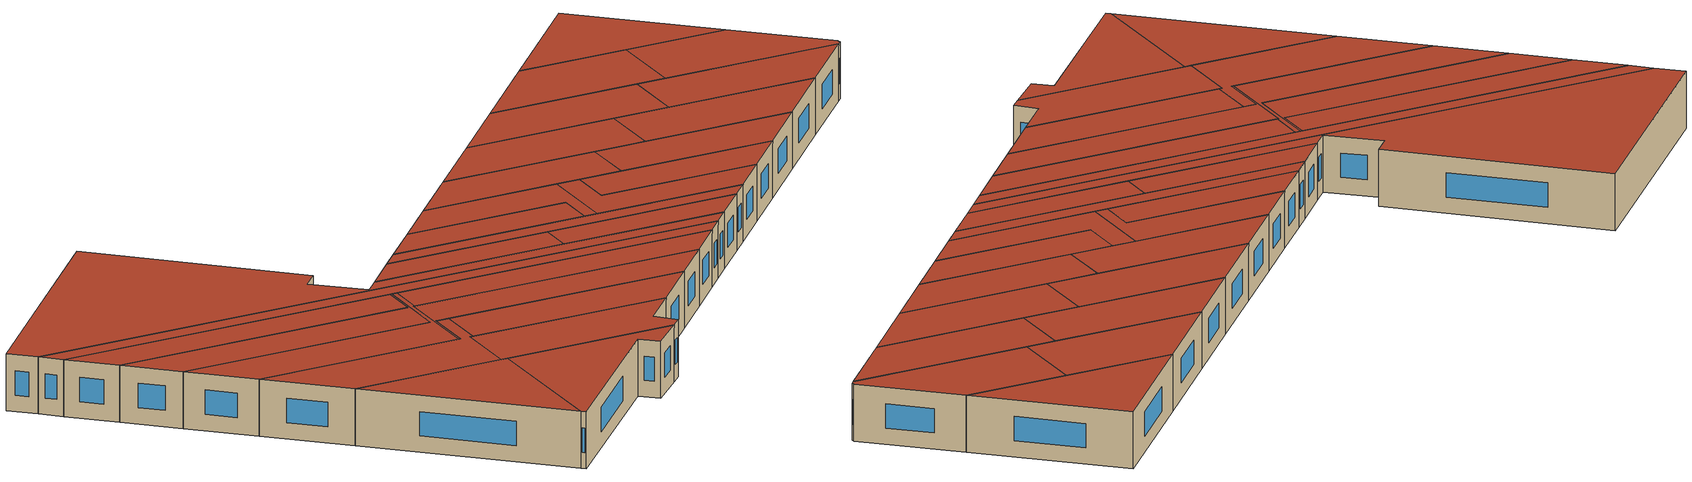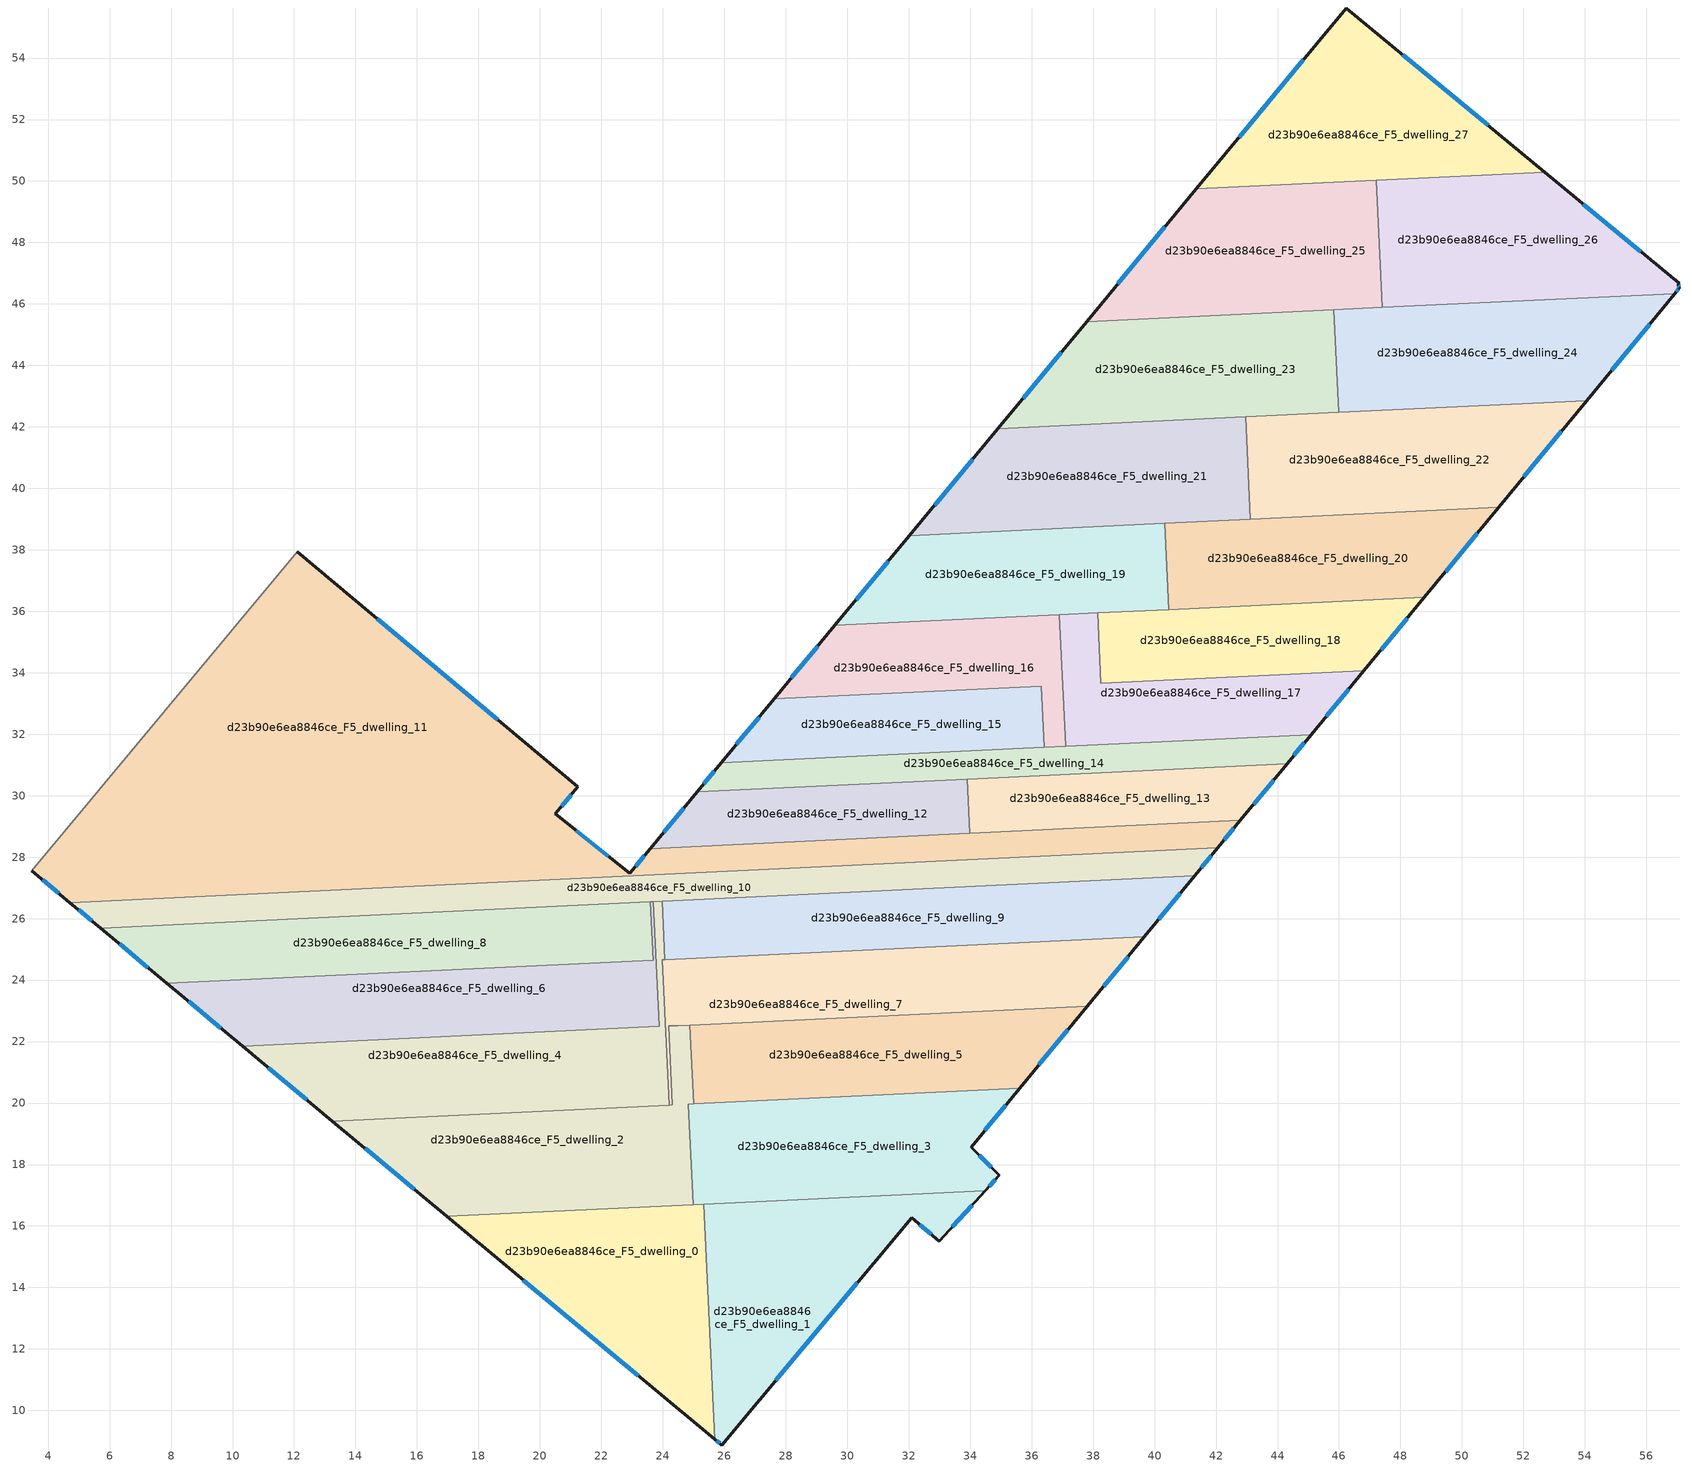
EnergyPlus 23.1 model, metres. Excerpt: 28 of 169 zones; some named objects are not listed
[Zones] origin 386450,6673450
d23b90e6ea8846ce_F5_dwelling_0
 floor to d23b90e6ea8846ce_F4_dwelling_0 (EU_floor_Construction): 25.33,16.71 25.69,9.06 16.97,16.32 z15
 wall outside (EU_wall_Construction): 16.97,16.32 25.69,9.06 z15:18
 wall to d23b90e6ea8846ce_F5_dwelling_1 (EU_wall_Construction): 25.69,9.06 25.33,16.71 z15:18
 wall to d23b90e6ea8846ce_F5_dwelling_2 (EU_wall_Construction): 24.99,16.7 16.97,16.32 z15:18
 wall to d23b90e6ea8846ce_F5_dwelling_3 (EU_wall_Construction): 25.33,16.71 24.99,16.7 z15:18
 window (EU_Window_Construction): 19.46,14.24 23.2,11.13 z15.86:17.14
 roof outside (EU_roof_Construction): 25.69,9.06 25.33,16.71 16.97,16.32 z18
d23b90e6ea8846ce_F5_dwelling_1
 floor to d23b90e6ea8846ce_F4_dwelling_1 (EU_floor_Construction): 34.49,17.15 32.99,15.51 32.1,16.26 25.91,8.87 25.69,9.06 25.33,16.71 z15
 wall outside (EU_wall_Construction): 25.69,9.06 25.91,8.87 32.1,16.26 32.99,15.51 34.49,17.15 z15:18
 wall to d23b90e6ea8846ce_F5_dwelling_3 (EU_wall_Construction): 34.49,17.15 25.33,16.71 z15:18
 window (EU_Window_Construction): 25.76,9 25.85,8.93 / 33.42,15.98 34.06,16.68 / 32.36,16.05 32.74,15.72 / 27.68,10.98 30.33,14.15 z15.86:17.14
 roof outside (EU_roof_Construction): 32.99,15.51 34.49,17.15 25.33,16.71 25.69,9.06 25.91,8.87 32.1,16.26 z18
d23b90e6ea8846ce_F5_dwelling_10
 floor to d23b90e6ea8846ce_F4_dwelling_10 (EU_floor_Construction): 42.06,28.3 41.3,27.39 23.69,26.55 23.64,26.55 23.59,26.54 5.71,25.69 4.71,26.52 z15
 wall outside (EU_wall_Construction): 4.71,26.52 5.71,25.69 / 41.3,27.39 42.06,28.3 z15:18
 wall to d23b90e6ea8846ce_F5_dwelling_8 (EU_wall_Construction): 5.71,25.69 23.59,26.54 z15:18
 wall to d23b90e6ea8846ce_F5_dwelling_11 (EU_wall_Construction): 42.06,28.3 4.71,26.52 z15:18
 wall to d23b90e6ea8846ce_F5_dwelling_9 (EU_wall_Construction): 23.98,26.56 41.3,27.39 z15:18
 wall to d23b90e6ea8846ce_F5_dwelling_6 (EU_wall_Construction): 23.59,26.54 23.64,26.55 23.69,26.55 z15:18
 wall to d23b90e6ea8846ce_F5_dwelling_4 (EU_wall_Construction): 23.69,26.55 23.98,26.56 z15:18
 window (EU_Window_Construction): 4.99,26.29 5.42,25.93 / 41.52,27.65 41.84,28.04 z15.86:17.14
 roof outside (EU_roof_Construction): 41.3,27.39 42.06,28.3 4.71,26.52 5.71,25.69 23.59,26.54 23.64,26.55 23.69,26.55 z18
d23b90e6ea8846ce_F5_dwelling_11
 floor to d23b90e6ea8846ce_F4_dwelling_11 (EU_floor_Construction): 42.79,29.19 42.06,28.3 4.71,26.52 3.46,27.56 12.11,37.94 21.23,30.29 20.5,29.41 22.92,27.48 23.59,28.28 z15
 wall outside (EU_wall_Construction): 3.46,27.56 4.71,26.52 / 23.59,28.28 22.92,27.48 20.5,29.41 21.23,30.29 12.11,37.94 / 42.06,28.3 42.79,29.19 z15:18
 wall adiabatic (EU_wall_Construction): 12.11,37.94 3.46,27.56 z15:18
 wall to d23b90e6ea8846ce_F5_dwelling_12 (EU_wall_Construction): 33.99,28.77 23.59,28.28 z15:18
 wall to d23b90e6ea8846ce_F5_dwelling_13 (EU_wall_Construction): 42.79,29.19 33.99,28.78 z15:18
 window (EU_Window_Construction): 3.82,27.26 4.35,26.82 / 18.63,32.47 14.71,35.75 / 20.71,29.66 21.02,30.04 / 22.23,28.03 21.19,28.86 / 23.4,28.05 23.11,27.71 / 42.27,28.56 42.58,28.94 z15.86:17.14
 roof outside (EU_roof_Construction): 42.06,28.3 42.79,29.19 23.59,28.28 22.92,27.48 20.5,29.41 21.23,30.29 12.11,37.94 3.46,27.56 4.71,26.52 z18
d23b90e6ea8846ce_F5_dwelling_12
 floor to d23b90e6ea8846ce_F4_dwelling_12 (EU_floor_Construction): 33.91,30.54 33.99,28.78 23.59,28.28 25.11,30.12 z15
 wall outside (EU_wall_Construction): 25.11,30.12 23.59,28.28 z15:18
 wall to d23b90e6ea8846ce_F5_dwelling_13 (EU_wall_Construction): 33.99,28.78 33.91,30.54 z15:18
 wall to d23b90e6ea8846ce_F5_dwelling_14 (EU_wall_Construction): 33.91,30.54 25.11,30.12 z15:18
 window (EU_Window_Construction): 24.68,29.59 24.02,28.8 z15.86:17.14
 roof outside (EU_roof_Construction): 33.99,28.78 33.91,30.54 25.11,30.12 23.59,28.28 z18
d23b90e6ea8846ce_F5_dwelling_13
 floor to d23b90e6ea8846ce_F4_dwelling_13 (EU_floor_Construction): 44.31,31.04 42.79,29.19 33.99,28.78 33.91,30.54 z15
 wall outside (EU_wall_Construction): 42.79,29.19 44.31,31.04 z15:18
 wall to d23b90e6ea8846ce_F5_dwelling_14 (EU_wall_Construction): 44.31,31.04 33.91,30.54 z15:18
 window (EU_Window_Construction): 43.23,29.72 43.88,30.51 z15.86:17.14
 roof outside (EU_roof_Construction): 42.79,29.19 44.31,31.04 33.91,30.54 33.99,28.78 z18
d23b90e6ea8846ce_F5_dwelling_14
 floor to d23b90e6ea8846ce_F4_dwelling_14 (EU_floor_Construction): 45.1,31.99 44.31,31.04 25.11,30.12 25.9,31.08 z15
 wall outside (EU_wall_Construction): 25.9,31.08 25.11,30.12 / 44.31,31.04 45.1,31.99 z15:18
 wall to d23b90e6ea8846ce_F5_dwelling_15 (EU_wall_Construction): 36.4,31.58 25.9,31.08 z15:18
 wall to d23b90e6ea8846ce_F5_dwelling_16 (EU_wall_Construction): 37.11,31.61 36.4,31.58 z15:18
 wall to d23b90e6ea8846ce_F5_dwelling_17 (EU_wall_Construction): 45.1,31.99 37.11,31.61 z15:18
 window (EU_Window_Construction): 25.68,30.8 25.34,30.39 / 44.54,31.31 44.87,31.72 z15.86:17.14
 roof outside (EU_roof_Construction): 44.31,31.04 45.1,31.99 25.9,31.08 25.11,30.12 z18
d23b90e6ea8846ce_F5_dwelling_15
 floor to d23b90e6ea8846ce_F4_dwelling_15 (EU_floor_Construction): 36.31,33.56 36.4,31.58 25.9,31.08 27.62,33.15 z15
 wall outside (EU_wall_Construction): 27.62,33.15 25.9,31.08 z15:18
 wall to d23b90e6ea8846ce_F5_dwelling_16 (EU_wall_Construction): 36.4,31.58 36.31,33.56 27.62,33.15 z15:18
 window (EU_Window_Construction): 27.13,32.56 26.39,31.67 z15.86:17.14
 roof outside (EU_roof_Construction): 36.4,31.58 36.31,33.56 27.62,33.15 25.9,31.08 z18
d23b90e6ea8846ce_F5_dwelling_16
 floor to d23b90e6ea8846ce_F4_dwelling_16 (EU_floor_Construction): 36.9,35.89 37.11,31.61 36.4,31.58 36.31,33.56 27.62,33.15 29.6,35.54 z15
 wall outside (EU_wall_Construction): 29.6,35.54 27.62,33.15 z15:18
 wall to d23b90e6ea8846ce_F5_dwelling_17 (EU_wall_Construction): 37.11,31.61 36.9,35.89 z15:18
 wall to d23b90e6ea8846ce_F5_dwelling_19 (EU_wall_Construction): 36.9,35.89 29.6,35.54 z15:18
 window (EU_Window_Construction): 29.03,34.86 28.19,33.83 z15.86:17.14
 roof outside (EU_roof_Construction): 37.11,31.61 36.9,35.89 29.6,35.54 27.62,33.15 36.31,33.56 36.4,31.58 z18
d23b90e6ea8846ce_F5_dwelling_17
 floor to d23b90e6ea8846ce_F4_dwelling_17 (EU_floor_Construction): 46.81,34.06 45.1,31.99 37.11,31.61 36.9,35.89 38.15,35.95 38.26,33.66 z15
 wall outside (EU_wall_Construction): 45.1,31.99 46.81,34.06 z15:18
 wall to d23b90e6ea8846ce_F5_dwelling_18 (EU_wall_Construction): 46.81,34.06 38.26,33.66 38.15,35.95 z15:18
 wall to d23b90e6ea8846ce_F5_dwelling_19 (EU_wall_Construction): 38.15,35.95 36.9,35.89 z15:18
 window (EU_Window_Construction): 45.59,32.58 46.32,33.47 z15.86:17.14
 roof outside (EU_roof_Construction): 45.1,31.99 46.81,34.06 38.26,33.66 38.15,35.95 36.9,35.89 37.11,31.61 z18
d23b90e6ea8846ce_F5_dwelling_18
 floor to d23b90e6ea8846ce_F4_dwelling_18 (EU_floor_Construction): 48.78,36.45 46.81,34.06 38.26,33.66 38.15,35.95 z15
 wall outside (EU_wall_Construction): 46.81,34.06 48.78,36.45 z15:18
 wall to d23b90e6ea8846ce_F5_dwelling_20 (EU_wall_Construction): 48.78,36.45 40.46,36.06 z15:18
 wall to d23b90e6ea8846ce_F5_dwelling_19 (EU_wall_Construction): 40.46,36.06 38.15,35.95 z15:18
 window (EU_Window_Construction): 47.37,34.75 48.21,35.77 z15.86:17.14
 roof outside (EU_roof_Construction): 46.81,34.06 48.78,36.45 38.15,35.95 38.26,33.66 z18
d23b90e6ea8846ce_F5_dwelling_19
 floor to d23b90e6ea8846ce_F4_dwelling_19 (EU_floor_Construction): 40.33,38.86 40.46,36.06 29.6,35.54 32.02,38.46 z15
 wall outside (EU_wall_Construction): 32.02,38.46 29.6,35.54 z15:18
 wall to d23b90e6ea8846ce_F5_dwelling_20 (EU_wall_Construction): 40.46,36.06 40.33,38.86 z15:18
 wall to d23b90e6ea8846ce_F5_dwelling_21 (EU_wall_Construction): 40.33,38.86 32.02,38.46 z15:18
 window (EU_Window_Construction): 31.33,37.63 30.29,36.38 z15.86:17.14
 roof outside (EU_roof_Construction): 40.46,36.06 40.33,38.86 32.02,38.46 29.6,35.54 z18
d23b90e6ea8846ce_F5_dwelling_2
 floor to d23b90e6ea8846ce_F4_dwelling_2 (EU_floor_Construction): 24.88,22.54 25,19.97 24.83,19.96 24.99,16.7 16.97,16.32 13.25,19.41 24.3,19.94 24.31,19.94 24.19,22.51 24.48,22.52 z15
 wall outside (EU_wall_Construction): 13.25,19.41 16.97,16.32 z15:18
 wall to d23b90e6ea8846ce_F5_dwelling_7 (EU_wall_Construction): 24.88,22.54 24.48,22.52 24.19,22.51 24.31,19.94 24.3,19.94 24.21,19.93 z15:18
 wall to d23b90e6ea8846ce_F5_dwelling_5 (EU_wall_Construction): 25,19.97 24.88,22.54 z15:18
 wall to d23b90e6ea8846ce_F5_dwelling_3 (EU_wall_Construction): 24.99,16.7 24.83,19.96 25,19.97 z15:18
 wall to d23b90e6ea8846ce_F5_dwelling_4 (EU_wall_Construction): 24.21,19.93 13.25,19.41 z15:18
 window (EU_Window_Construction): 14.31,18.53 15.91,17.2 z15.86:17.14
 roof outside (EU_roof_Construction): 24.99,16.7 24.83,19.96 25,19.97 24.88,22.54 24.48,22.52 24.19,22.51 24.31,19.94 24.3,19.94 13.25,19.41 16.97,16.32 z18
d23b90e6ea8846ce_F5_dwelling_20
 floor to d23b90e6ea8846ce_F4_dwelling_20 (EU_floor_Construction): 51.19,39.38 48.78,36.45 40.46,36.06 40.33,38.86 z15
 wall outside (EU_wall_Construction): 48.78,36.45 51.19,39.38 z15:18
 wall to d23b90e6ea8846ce_F5_dwelling_22 (EU_wall_Construction): 51.19,39.38 43.12,38.99 z15:18
 wall to d23b90e6ea8846ce_F5_dwelling_21 (EU_wall_Construction): 43.12,38.99 40.33,38.86 z15:18
 window (EU_Window_Construction): 49.47,37.29 50.5,38.54 z15.86:17.14
 roof outside (EU_roof_Construction): 48.78,36.45 51.19,39.38 40.33,38.86 40.46,36.06 z18
d23b90e6ea8846ce_F5_dwelling_21
 floor to d23b90e6ea8846ce_F4_dwelling_21 (EU_floor_Construction): 42.96,42.32 43.12,38.99 32.02,38.46 34.9,41.94 z15
 wall outside (EU_wall_Construction): 34.9,41.94 32.02,38.46 z15:18
 wall to d23b90e6ea8846ce_F5_dwelling_22 (EU_wall_Construction): 43.12,38.99 42.96,42.32 z15:18
 wall to d23b90e6ea8846ce_F5_dwelling_23 (EU_wall_Construction): 42.96,42.32 34.9,41.94 z15:18
 window (EU_Window_Construction): 34.08,40.95 32.84,39.46 z15.86:17.14
 roof outside (EU_roof_Construction): 43.12,38.99 42.96,42.32 34.9,41.94 32.02,38.46 z18
d23b90e6ea8846ce_F5_dwelling_22
 floor to d23b90e6ea8846ce_F4_dwelling_22 (EU_floor_Construction): 54.05,42.85 51.19,39.38 43.12,38.99 42.96,42.32 z15
 wall outside (EU_wall_Construction): 51.19,39.38 54.05,42.85 z15:18
 wall to d23b90e6ea8846ce_F5_dwelling_24 (EU_wall_Construction): 54.05,42.85 46,42.47 z15:18
 wall to d23b90e6ea8846ce_F5_dwelling_23 (EU_wall_Construction): 46,42.47 42.96,42.32 z15:18
 window (EU_Window_Construction): 52.01,40.37 53.24,41.86 z15.86:17.14
 roof outside (EU_roof_Construction): 51.19,39.38 54.05,42.85 42.96,42.32 43.12,38.99 z18
d23b90e6ea8846ce_F5_dwelling_23
 floor to d23b90e6ea8846ce_F4_dwelling_23 (EU_floor_Construction): 45.84,45.81 46,42.47 34.9,41.94 37.79,45.43 z15
 wall outside (EU_wall_Construction): 37.79,45.43 34.9,41.94 z15:18
 wall to d23b90e6ea8846ce_F5_dwelling_24 (EU_wall_Construction): 46,42.47 45.84,45.81 z15:18
 wall to d23b90e6ea8846ce_F5_dwelling_25 (EU_wall_Construction): 45.84,45.81 37.79,45.43 z15:18
 window (EU_Window_Construction): 36.96,44.43 35.72,42.94 z15.86:17.14
 roof outside (EU_roof_Construction): 46,42.47 45.84,45.81 37.79,45.43 34.9,41.94 z18
d23b90e6ea8846ce_F5_dwelling_24
 floor to d23b90e6ea8846ce_F4_dwelling_24 (EU_floor_Construction): 56.93,46.34 54.05,42.85 46,42.47 45.84,45.81 z15
 wall outside (EU_wall_Construction): 54.05,42.85 56.93,46.34 z15:18
 wall to d23b90e6ea8846ce_F5_dwelling_26 (EU_wall_Construction): 56.93,46.34 47.41,45.89 z15:18
 wall to d23b90e6ea8846ce_F5_dwelling_25 (EU_wall_Construction): 47.41,45.89 45.84,45.81 z15:18
 window (EU_Window_Construction): 54.88,43.85 56.11,45.34 z15.86:17.14
 roof outside (EU_roof_Construction): 54.05,42.85 56.93,46.34 45.84,45.81 46,42.47 z18
d23b90e6ea8846ce_F5_dwelling_25
 floor to d23b90e6ea8846ce_F4_dwelling_25 (EU_floor_Construction): 47.21,50.02 47.41,45.89 37.79,45.43 41.36,49.74 z15
 wall outside (EU_wall_Construction): 41.36,49.74 37.79,45.43 z15:18
 wall to d23b90e6ea8846ce_F5_dwelling_26 (EU_wall_Construction): 47.41,45.89 47.21,50.02 z15:18
 wall to d23b90e6ea8846ce_F5_dwelling_27 (EU_wall_Construction): 47.21,50.02 41.36,49.74 z15:18
 window (EU_Window_Construction): 40.34,48.51 38.81,46.66 z15.86:17.14
 roof outside (EU_roof_Construction): 47.41,45.89 47.21,50.02 41.36,49.74 37.79,45.43 z18
d23b90e6ea8846ce_F5_dwelling_26
 floor to d23b90e6ea8846ce_F4_dwelling_26 (EU_floor_Construction): 57.07,46.67 57.02,46.61 57.09,46.54 56.93,46.34 47.41,45.89 47.21,50.02 52.7,50.28 z15
 wall outside (EU_wall_Construction): 56.93,46.34 57.09,46.54 57.02,46.61 57.07,46.67 52.7,50.28 z15:18
 wall to d23b90e6ea8846ce_F5_dwelling_27 (EU_wall_Construction): 52.7,50.28 47.21,50.02 z15:18
 window (EU_Window_Construction): 57.07,46.56 57.04,46.59 / 56.98,46.4 57.04,46.48 / 55.82,47.7 53.95,49.25 z15.86:17.14
 roof outside (EU_roof_Construction): 56.93,46.34 57.09,46.54 57.02,46.61 57.07,46.67 52.7,50.28 47.21,50.02 47.41,45.89 z18
d23b90e6ea8846ce_F5_dwelling_27
 floor to d23b90e6ea8846ce_F4_dwelling_27 (EU_floor_Construction): 52.7,50.28 41.36,49.74 46.23,55.63 z15
 wall outside (EU_wall_Construction): 52.7,50.28 46.23,55.63 41.36,49.74 z15:18
 window (EU_Window_Construction): 44.84,53.95 42.75,51.42 / 50.85,51.81 48.08,54.1 z15.86:17.14
 roof outside (EU_roof_Construction): 52.7,50.28 46.23,55.63 41.36,49.74 z18
d23b90e6ea8846ce_F5_dwelling_3
 floor to d23b90e6ea8846ce_F4_dwelling_3 (EU_floor_Construction): 35.61,20.48 34.03,18.56 34.94,17.65 34.49,17.15 24.99,16.7 24.83,19.96 z15
 wall outside (EU_wall_Construction): 34.49,17.15 34.94,17.65 34.03,18.56 35.61,20.48 z15:18
 wall to d23b90e6ea8846ce_F5_dwelling_5 (EU_wall_Construction): 35.61,20.48 25,19.97 z15:18
 window (EU_Window_Construction): 34.48,19.11 35.16,19.93 / 34.68,17.91 34.29,18.3 / 34.62,17.29 34.81,17.5 z15.86:17.14
 roof outside (EU_roof_Construction): 34.94,17.65 34.03,18.56 35.61,20.48 24.83,19.96 24.99,16.7 34.49,17.15 z18
d23b90e6ea8846ce_F5_dwelling_4
 floor to d23b90e6ea8846ce_F4_dwelling_4 (EU_floor_Construction): 23.98,26.56 24.07,24.67 23.99,24.66 24.21,19.93 13.25,19.41 10.33,21.85 23.88,22.49 23.69,26.55 z15
 wall outside (EU_wall_Construction): 10.33,21.85 13.25,19.41 z15:18
 wall to d23b90e6ea8846ce_F5_dwelling_9 (EU_wall_Construction): 24.07,24.67 23.98,26.56 z15:18
 wall to d23b90e6ea8846ce_F5_dwelling_7 (EU_wall_Construction): 24.21,19.93 23.99,24.66 24.07,24.66 z15:18
 wall to d23b90e6ea8846ce_F5_dwelling_6 (EU_wall_Construction): 23.69,26.55 23.88,22.49 10.33,21.85 z15:18
 window (EU_Window_Construction): 11.16,21.15 12.42,20.11 z15.86:17.14
 roof outside (EU_roof_Construction): 24.21,19.93 23.99,24.66 24.07,24.67 23.98,26.56 23.69,26.55 23.88,22.49 10.33,21.85 13.25,19.41 z18
d23b90e6ea8846ce_F5_dwelling_5
 floor to d23b90e6ea8846ce_F4_dwelling_5 (EU_floor_Construction): 37.81,23.16 35.61,20.48 25,19.97 24.88,22.54 z15
 wall outside (EU_wall_Construction): 35.61,20.48 37.81,23.16 z15:18
 wall to d23b90e6ea8846ce_F5_dwelling_7 (EU_wall_Construction): 37.81,23.16 24.88,22.54 z15:18
 window (EU_Window_Construction): 36.24,21.24 37.18,22.39 z15.86:17.14
 roof outside (EU_roof_Construction): 35.61,20.48 37.81,23.16 24.88,22.54 25,19.97 z18
d23b90e6ea8846ce_F5_dwelling_6
 floor to d23b90e6ea8846ce_F4_dwelling_6 (EU_floor_Construction): 23.69,26.55 23.88,22.49 10.33,21.85 7.87,23.89 23.68,24.65 23.59,26.54 z15
 wall outside (EU_wall_Construction): 7.87,23.89 10.33,21.85 z15:18
 wall to d23b90e6ea8846ce_F5_dwelling_8 (EU_wall_Construction): 23.59,26.54 23.68,24.65 7.87,23.89 z15:18
 window (EU_Window_Construction): 8.57,23.31 9.62,22.43 z15.86:17.14
 roof outside (EU_roof_Construction): 23.88,22.49 23.69,26.55 23.59,26.54 23.68,24.65 7.87,23.89 10.33,21.85 z18
d23b90e6ea8846ce_F5_dwelling_7
 floor to d23b90e6ea8846ce_F4_dwelling_7 (EU_floor_Construction): 39.67,25.41 37.81,23.16 24.48,22.52 24.19,22.51 24.31,19.94 24.21,19.93 23.99,24.66 z15
 wall outside (EU_wall_Construction): 37.81,23.16 39.67,25.41 z15:18
 wall to d23b90e6ea8846ce_F5_dwelling_9 (EU_wall_Construction): 39.67,25.41 24.07,24.66 z15:18
 window (EU_Window_Construction): 38.34,23.8 39.14,24.76 z15.86:17.14
 roof outside (EU_roof_Construction): 37.81,23.16 39.67,25.41 23.99,24.66 24.21,19.93 24.31,19.94 24.19,22.51 24.48,22.52 z18
d23b90e6ea8846ce_F5_dwelling_8
 floor to d23b90e6ea8846ce_F4_dwelling_8 (EU_floor_Construction): 23.59,26.54 23.68,24.65 7.87,23.89 5.71,25.69 z15
 wall outside (EU_wall_Construction): 5.71,25.69 7.87,23.89 z15:18
 window (EU_Window_Construction): 6.32,25.18 7.25,24.41 z15.86:17.14
 roof outside (EU_roof_Construction): 23.68,24.65 23.59,26.54 5.71,25.69 7.87,23.89 z18
d23b90e6ea8846ce_F5_dwelling_9
 floor to d23b90e6ea8846ce_F4_dwelling_9 (EU_floor_Construction): 41.3,27.39 39.67,25.41 24.07,24.67 23.98,26.56 z15
 wall outside (EU_wall_Construction): 39.67,25.41 41.3,27.39 z15:18
 window (EU_Window_Construction): 40.14,25.97 40.84,26.82 z15.86:17.14
 roof outside (EU_roof_Construction): 39.67,25.41 41.3,27.39 23.98,26.56 24.07,24.67 z18
[Building]
EU S2 Campaign: North Axis=0; Terrain=City; Solar Distribution=FullExterior
[Site:Location]
Helsinki-Vantaa.AP: Latitude=60.317; Longitude=24.963; Time Zone=2; Elevation=54.6
[SizingPeriod:WeatherFileDays]
AnnualSizingPeriod: Begin Month=1; Begin Day of Month=1; End Month=12; End Day of Month=31; Day of Week for Start Day=Monday; Use Weather File Daylight Saving Period=No; Use Weather File Rain and Snow Indicators=No
[MATERIAL]
EU_InternalMass_Material: Roughness=MediumRough; Thickness=0.1; Conductivity=1; Density=1800; Specific Heat=900; Thermal Absorptance=0.9; Solar Absorptance=0.7; Visible Absorptance=0.7
[MATERIAL:NOMASS] Roughness=MediumRough; Thermal Absorptance=0.9; Solar Absorptance=0.7; Visible Absorptance=0.7
Name | Thermal Resistance
EU_wall_NoMass | 1.10183
EU_roof_NoMass; EU_floor_NoMass | 1.70606
[WINDOWMATERIAL:SIMPLEGLAZINGSYSTEM]
EU_Window_SimpleGlazing: UFactor=3.11035; Solar Heat Gain Coefficient=0.8; Visible Transmittance=0.8
[CONSTRUCTION]
EU_wall_Construction: EU_wall_NoMass
EU_roof_Construction: EU_roof_NoMass
EU_floor_Construction: EU_floor_NoMass
EU_Window_Construction: EU_Window_SimpleGlazing
EU_InternalMass_Construction: EU_InternalMass_Material
[ZONE] Type=1; Multiplier=1; Ceiling Height=autocalculate; Floor Area=autocalculate; Part of Total Floor Area=Yes
Name | Volume
d23b90e6ea8846ce_F5_dwelling_0 | 96.1919
d23b90e6ea8846ce_F5_dwelling_1 | 96.2014
d23b90e6ea8846ce_F5_dwelling_10 | 96.1707
d23b90e6ea8846ce_F5_dwelling_11 | 399.424
d23b90e6ea8846ce_F5_dwelling_12 | 50.9656
d23b90e6ea8846ce_F5_dwelling_13 | 50.9568
d23b90e6ea8846ce_F5_dwelling_14 | 52.7739
d23b90e6ea8846ce_F5_dwelling_15 | 57.3062
d23b90e6ea8846ce_F5_dwelling_16 | 61.6992
d23b90e6ea8846ce_F5_dwelling_17 | 61.7065
d23b90e6ea8846ce_F5_dwelling_18 | 66.0659
d23b90e6ea8846ce_F5_dwelling_19 | 80.8228
d23b90e6ea8846ce_F5_dwelling_2 | 101.555
d23b90e6ea8846ce_F5_dwelling_20 | 80.8396
d23b90e6ea8846ce_F5_dwelling_21 | 95.9209
d23b90e6ea8846ce_F5_dwelling_22 | 95.9231
d23b90e6ea8846ce_F5_dwelling_23 | 96.2322
d23b90e6ea8846ce_F5_dwelling_24 | 96.2175
d23b90e6ea8846ce_F5_dwelling_25 | 96.1772
d23b90e6ea8846ce_F5_dwelling_26 | 96.2007
d23b90e6ea8846ce_F5_dwelling_27 | 96.2168
d23b90e6ea8846ce_F5_dwelling_3 | 96.2051
d23b90e6ea8846ce_F5_dwelling_4 | 98.4302
d23b90e6ea8846ce_F5_dwelling_5 | 90.8826
d23b90e6ea8846ce_F5_dwelling_6 | 96.1934
d23b90e6ea8846ce_F5_dwelling_7 | 96.2285
d23b90e6ea8846ce_F5_dwelling_8 | 96.2146
d23b90e6ea8846ce_F5_dwelling_9 | 93.991
[INTERNALMASS] Construction=EU_InternalMass_Construction
Name | Zone or ZoneList | Surface Area
d23b90e6ea8846ce_F5_dwelling_0_EU_InternalMass | d23b90e6ea8846ce_F5_dwelling_0 | 32.0639
d23b90e6ea8846ce_F5_dwelling_1_EU_InternalMass | d23b90e6ea8846ce_F5_dwelling_1 | 32.0673
d23b90e6ea8846ce_F5_dwelling_2_EU_InternalMass | d23b90e6ea8846ce_F5_dwelling_2 | 33.8497
d23b90e6ea8846ce_F5_dwelling_3_EU_InternalMass | d23b90e6ea8846ce_F5_dwelling_3 | 32.068
d23b90e6ea8846ce_F5_dwelling_4_EU_InternalMass | d23b90e6ea8846ce_F5_dwelling_4 | 32.8093
d23b90e6ea8846ce_F5_dwelling_5_EU_InternalMass | d23b90e6ea8846ce_F5_dwelling_5 | 30.2927
d23b90e6ea8846ce_F5_dwelling_6_EU_InternalMass | d23b90e6ea8846ce_F5_dwelling_6 | 32.0651
d23b90e6ea8846ce_F5_dwelling_7_EU_InternalMass | d23b90e6ea8846ce_F5_dwelling_7 | 32.0754
d23b90e6ea8846ce_F5_dwelling_8_EU_InternalMass | d23b90e6ea8846ce_F5_dwelling_8 | 32.0719
d23b90e6ea8846ce_F5_dwelling_9_EU_InternalMass | d23b90e6ea8846ce_F5_dwelling_9 | 31.3301
d23b90e6ea8846ce_F5_dwelling_10_EU_InternalMass | d23b90e6ea8846ce_F5_dwelling_10 | 32.0536
d23b90e6ea8846ce_F5_dwelling_11_EU_InternalMass | d23b90e6ea8846ce_F5_dwelling_11 | 133.147
d23b90e6ea8846ce_F5_dwelling_12_EU_InternalMass | d23b90e6ea8846ce_F5_dwelling_12 | 16.9888
d23b90e6ea8846ce_F5_dwelling_13_EU_InternalMass | d23b90e6ea8846ce_F5_dwelling_13 | 16.9866
d23b90e6ea8846ce_F5_dwelling_14_EU_InternalMass | d23b90e6ea8846ce_F5_dwelling_14 | 17.591
d23b90e6ea8846ce_F5_dwelling_15_EU_InternalMass | d23b90e6ea8846ce_F5_dwelling_15 | 19.1011
d23b90e6ea8846ce_F5_dwelling_16_EU_InternalMass | d23b90e6ea8846ce_F5_dwelling_16 | 20.5667
d23b90e6ea8846ce_F5_dwelling_17_EU_InternalMass | d23b90e6ea8846ce_F5_dwelling_17 | 20.5686
d23b90e6ea8846ce_F5_dwelling_18_EU_InternalMass | d23b90e6ea8846ce_F5_dwelling_18 | 22.0217
d23b90e6ea8846ce_F5_dwelling_19_EU_InternalMass | d23b90e6ea8846ce_F5_dwelling_19 | 26.9404
d23b90e6ea8846ce_F5_dwelling_20_EU_InternalMass | d23b90e6ea8846ce_F5_dwelling_20 | 26.9465
d23b90e6ea8846ce_F5_dwelling_21_EU_InternalMass | d23b90e6ea8846ce_F5_dwelling_21 | 31.9727
d23b90e6ea8846ce_F5_dwelling_22_EU_InternalMass | d23b90e6ea8846ce_F5_dwelling_22 | 31.9747
d23b90e6ea8846ce_F5_dwelling_23_EU_InternalMass | d23b90e6ea8846ce_F5_dwelling_23 | 32.0791
d23b90e6ea8846ce_F5_dwelling_24_EU_InternalMass | d23b90e6ea8846ce_F5_dwelling_24 | 32.0716
d23b90e6ea8846ce_F5_dwelling_25_EU_InternalMass | d23b90e6ea8846ce_F5_dwelling_25 | 32.0602
d23b90e6ea8846ce_F5_dwelling_26_EU_InternalMass | d23b90e6ea8846ce_F5_dwelling_26 | 32.0669
d23b90e6ea8846ce_F5_dwelling_27_EU_InternalMass | d23b90e6ea8846ce_F5_dwelling_27 | 32.0668
[OTHEREQUIPMENT] Fuel Type=Electricity; Design Level Calculation Method=Watts/Area; Power per Zone Floor Area=1; Fraction Latent=0; Fraction Radiant=0; Fraction Lost=0; Carbon Dioxide Generation Rate=0; EndUse Subcategory=EU_Step8_InternalGains
Name | Zone or ZoneList or Space or SpaceList | Schedule
EU_Step8_InternalGain_d23b90e6ea8846ce_F5_dwelling_0_f000 | d23b90e6ea8846ce_F5_dwelling_0 | EU_Step8_GainSchedule_d23b90e6ea8846ce_F5_dwelling_0_f000
EU_Step8_InternalGain_d23b90e6ea8846ce_F5_dwelling_1_f000 | d23b90e6ea8846ce_F5_dwelling_1 | EU_Step8_GainSchedule_d23b90e6ea8846ce_F5_dwelling_1_f000
EU_Step8_InternalGain_d23b90e6ea8846ce_F5_dwelling_2_f000 | d23b90e6ea8846ce_F5_dwelling_2 | EU_Step8_GainSchedule_d23b90e6ea8846ce_F5_dwelling_2_f000
EU_Step8_InternalGain_d23b90e6ea8846ce_F5_dwelling_3_f000 | d23b90e6ea8846ce_F5_dwelling_3 | EU_Step8_GainSchedule_d23b90e6ea8846ce_F5_dwelling_3_f000
EU_Step8_InternalGain_d23b90e6ea8846ce_F5_dwelling_4_f000 | d23b90e6ea8846ce_F5_dwelling_4 | EU_Step8_GainSchedule_d23b90e6ea8846ce_F5_dwelling_4_f000
EU_Step8_InternalGain_d23b90e6ea8846ce_F5_dwelling_5_f000 | d23b90e6ea8846ce_F5_dwelling_5 | EU_Step8_GainSchedule_d23b90e6ea8846ce_F5_dwelling_5_f000
EU_Step8_InternalGain_d23b90e6ea8846ce_F5_dwelling_6_f000 | d23b90e6ea8846ce_F5_dwelling_6 | EU_Step8_GainSchedule_d23b90e6ea8846ce_F5_dwelling_6_f000
EU_Step8_InternalGain_d23b90e6ea8846ce_F5_dwelling_7_f000 | d23b90e6ea8846ce_F5_dwelling_7 | EU_Step8_GainSchedule_d23b90e6ea8846ce_F5_dwelling_7_f000
EU_Step8_InternalGain_d23b90e6ea8846ce_F5_dwelling_8_f000 | d23b90e6ea8846ce_F5_dwelling_8 | EU_Step8_GainSchedule_d23b90e6ea8846ce_F5_dwelling_8_f000
EU_Step8_InternalGain_d23b90e6ea8846ce_F5_dwelling_9_f000 | d23b90e6ea8846ce_F5_dwelling_9 | EU_Step8_GainSchedule_d23b90e6ea8846ce_F5_dwelling_9_f000
EU_Step8_InternalGain_d23b90e6ea8846ce_F5_dwelling_10_f000 | d23b90e6ea8846ce_F5_dwelling_10 | EU_Step8_GainSchedule_d23b90e6ea8846ce_F5_dwelling_10_f000
EU_Step8_InternalGain_d23b90e6ea8846ce_F5_dwelling_11_f000 | d23b90e6ea8846ce_F5_dwelling_11 | EU_Step8_GainSchedule_d23b90e6ea8846ce_F5_dwelling_11_f000
EU_Step8_InternalGain_d23b90e6ea8846ce_F5_dwelling_12_f000 | d23b90e6ea8846ce_F5_dwelling_12 | EU_Step8_GainSchedule_d23b90e6ea8846ce_F5_dwelling_12_f000
EU_Step8_InternalGain_d23b90e6ea8846ce_F5_dwelling_13_f000 | d23b90e6ea8846ce_F5_dwelling_13 | EU_Step8_GainSchedule_d23b90e6ea8846ce_F5_dwelling_13_f000
EU_Step8_InternalGain_d23b90e6ea8846ce_F5_dwelling_14_f000 | d23b90e6ea8846ce_F5_dwelling_14 | EU_Step8_GainSchedule_d23b90e6ea8846ce_F5_dwelling_14_f000
EU_Step8_InternalGain_d23b90e6ea8846ce_F5_dwelling_15_f000 | d23b90e6ea8846ce_F5_dwelling_15 | EU_Step8_GainSchedule_d23b90e6ea8846ce_F5_dwelling_15_f000
EU_Step8_InternalGain_d23b90e6ea8846ce_F5_dwelling_16_f000 | d23b90e6ea8846ce_F5_dwelling_16 | EU_Step8_GainSchedule_d23b90e6ea8846ce_F5_dwelling_16_f000
EU_Step8_InternalGain_d23b90e6ea8846ce_F5_dwelling_17_f000 | d23b90e6ea8846ce_F5_dwelling_17 | EU_Step8_GainSchedule_d23b90e6ea8846ce_F5_dwelling_17_f000
EU_Step8_InternalGain_d23b90e6ea8846ce_F5_dwelling_18_f000 | d23b90e6ea8846ce_F5_dwelling_18 | EU_Step8_GainSchedule_d23b90e6ea8846ce_F5_dwelling_18_f000
EU_Step8_InternalGain_d23b90e6ea8846ce_F5_dwelling_19_f000 | d23b90e6ea8846ce_F5_dwelling_19 | EU_Step8_GainSchedule_d23b90e6ea8846ce_F5_dwelling_19_f000
EU_Step8_InternalGain_d23b90e6ea8846ce_F5_dwelling_20_f000 | d23b90e6ea8846ce_F5_dwelling_20 | EU_Step8_GainSchedule_d23b90e6ea8846ce_F5_dwelling_20_f000
EU_Step8_InternalGain_d23b90e6ea8846ce_F5_dwelling_21_f000 | d23b90e6ea8846ce_F5_dwelling_21 | EU_Step8_GainSchedule_d23b90e6ea8846ce_F5_dwelling_21_f000
EU_Step8_InternalGain_d23b90e6ea8846ce_F5_dwelling_22_f000 | d23b90e6ea8846ce_F5_dwelling_22 | EU_Step8_GainSchedule_d23b90e6ea8846ce_F5_dwelling_22_f000
EU_Step8_InternalGain_d23b90e6ea8846ce_F5_dwelling_23_f000 | d23b90e6ea8846ce_F5_dwelling_23 | EU_Step8_GainSchedule_d23b90e6ea8846ce_F5_dwelling_23_f000
EU_Step8_InternalGain_d23b90e6ea8846ce_F5_dwelling_24_f000 | d23b90e6ea8846ce_F5_dwelling_24 | EU_Step8_GainSchedule_d23b90e6ea8846ce_F5_dwelling_24_f000
EU_Step8_InternalGain_d23b90e6ea8846ce_F5_dwelling_25_f000 | d23b90e6ea8846ce_F5_dwelling_25 | EU_Step8_GainSchedule_d23b90e6ea8846ce_F5_dwelling_25_f000
EU_Step8_InternalGain_d23b90e6ea8846ce_F5_dwelling_26_f000 | d23b90e6ea8846ce_F5_dwelling_26 | EU_Step8_GainSchedule_d23b90e6ea8846ce_F5_dwelling_26_f000
EU_Step8_InternalGain_d23b90e6ea8846ce_F5_dwelling_27_f000 | d23b90e6ea8846ce_F5_dwelling_27 | EU_Step8_GainSchedule_d23b90e6ea8846ce_F5_dwelling_27_f000
[ZONEVENTILATION:DESIGNFLOWRATE] Schedule=EU_AlwaysOn; Design Flow Rate Calculation Method=AirChanges/Hour; Air Changes per Hour=0.756316; Ventilation Type=Natural; Fan Pressure Rise=0; Fan Total Efficiency=1; Constant Term Coefficient=1; Temperature Term Coefficient=0; Velocity Term Coefficient=0; Velocity Squared Term Coefficient=0; Minimum Indoor Temperature=-100; Maximum Indoor Temperature=100; Delta Temperature=-100; Minimum Outdoor Temperature=-100; Maximum Outdoor Temperature=100; Maximum Wind Speed=40
Name | Zone or ZoneList or Space or SpaceList
EU_ConstantAir_d23b90e6ea8846ce_F5_dwelling_0 | d23b90e6ea8846ce_F5_dwelling_0
EU_ConstantAir_d23b90e6ea8846ce_F5_dwelling_1 | d23b90e6ea8846ce_F5_dwelling_1
EU_ConstantAir_d23b90e6ea8846ce_F5_dwelling_2 | d23b90e6ea8846ce_F5_dwelling_2
EU_ConstantAir_d23b90e6ea8846ce_F5_dwelling_3 | d23b90e6ea8846ce_F5_dwelling_3
EU_ConstantAir_d23b90e6ea8846ce_F5_dwelling_4 | d23b90e6ea8846ce_F5_dwelling_4
EU_ConstantAir_d23b90e6ea8846ce_F5_dwelling_5 | d23b90e6ea8846ce_F5_dwelling_5
EU_ConstantAir_d23b90e6ea8846ce_F5_dwelling_6 | d23b90e6ea8846ce_F5_dwelling_6
EU_ConstantAir_d23b90e6ea8846ce_F5_dwelling_7 | d23b90e6ea8846ce_F5_dwelling_7
EU_ConstantAir_d23b90e6ea8846ce_F5_dwelling_8 | d23b90e6ea8846ce_F5_dwelling_8
EU_ConstantAir_d23b90e6ea8846ce_F5_dwelling_9 | d23b90e6ea8846ce_F5_dwelling_9
EU_ConstantAir_d23b90e6ea8846ce_F5_dwelling_10 | d23b90e6ea8846ce_F5_dwelling_10
EU_ConstantAir_d23b90e6ea8846ce_F5_dwelling_11 | d23b90e6ea8846ce_F5_dwelling_11
EU_ConstantAir_d23b90e6ea8846ce_F5_dwelling_12 | d23b90e6ea8846ce_F5_dwelling_12
EU_ConstantAir_d23b90e6ea8846ce_F5_dwelling_13 | d23b90e6ea8846ce_F5_dwelling_13
EU_ConstantAir_d23b90e6ea8846ce_F5_dwelling_14 | d23b90e6ea8846ce_F5_dwelling_14
EU_ConstantAir_d23b90e6ea8846ce_F5_dwelling_15 | d23b90e6ea8846ce_F5_dwelling_15
EU_ConstantAir_d23b90e6ea8846ce_F5_dwelling_16 | d23b90e6ea8846ce_F5_dwelling_16
EU_ConstantAir_d23b90e6ea8846ce_F5_dwelling_17 | d23b90e6ea8846ce_F5_dwelling_17
EU_ConstantAir_d23b90e6ea8846ce_F5_dwelling_18 | d23b90e6ea8846ce_F5_dwelling_18
EU_ConstantAir_d23b90e6ea8846ce_F5_dwelling_19 | d23b90e6ea8846ce_F5_dwelling_19
EU_ConstantAir_d23b90e6ea8846ce_F5_dwelling_20 | d23b90e6ea8846ce_F5_dwelling_20
EU_ConstantAir_d23b90e6ea8846ce_F5_dwelling_21 | d23b90e6ea8846ce_F5_dwelling_21
EU_ConstantAir_d23b90e6ea8846ce_F5_dwelling_22 | d23b90e6ea8846ce_F5_dwelling_22
EU_ConstantAir_d23b90e6ea8846ce_F5_dwelling_23 | d23b90e6ea8846ce_F5_dwelling_23
EU_ConstantAir_d23b90e6ea8846ce_F5_dwelling_24 | d23b90e6ea8846ce_F5_dwelling_24
EU_ConstantAir_d23b90e6ea8846ce_F5_dwelling_25 | d23b90e6ea8846ce_F5_dwelling_25
EU_ConstantAir_d23b90e6ea8846ce_F5_dwelling_26 | d23b90e6ea8846ce_F5_dwelling_26
EU_ConstantAir_d23b90e6ea8846ce_F5_dwelling_27 | d23b90e6ea8846ce_F5_dwelling_27
[HVACTEMPLATE:ZONE:IDEALLOADSAIRSYSTEM] System Availability Schedule=EU_AlwaysOn; Maximum Heating Supply Air Temperature=50; Minimum Cooling Supply Air Temperature=13; Maximum Heating Supply Air Humidity Ratio=0.0156; Minimum Cooling Supply Air Humidity Ratio=0.0077; Heating Limit=NoLimit; Cooling Limit=NoLimit; Heating Availability Schedule=EU_AlwaysOn; Cooling Availability Schedule=EU_CoolingOff; Dehumidification Control Type=ConstantSensibleHeatRatio; Cooling Sensible Heat Ratio=0.7; Dehumidification Setpoint=60; Humidification Control Type=None; Humidification Setpoint=30; Outdoor Air Method=None; Outdoor Air Flow Rate per Person=0.00944; Outdoor Air Flow Rate per Zone Floor Area=0; Outdoor Air Flow Rate per Zone=0; Demand Controlled Ventilation Type=None; Outdoor Air Economizer Type=NoEconomizer; Heat Recovery Type=None; Sensible Heat Recovery Effectiveness=0.7; Latent Heat Recovery Effectiveness=0.65
Name | Template Thermostat
d23b90e6ea8846ce_F5_dwelling_0 | EU_HeatOnly_d23b90e6ea8846ce_F5_dwelling_0
d23b90e6ea8846ce_F5_dwelling_1 | EU_HeatOnly_d23b90e6ea8846ce_F5_dwelling_1
d23b90e6ea8846ce_F5_dwelling_2 | EU_HeatOnly_d23b90e6ea8846ce_F5_dwelling_2
d23b90e6ea8846ce_F5_dwelling_3 | EU_HeatOnly_d23b90e6ea8846ce_F5_dwelling_3
d23b90e6ea8846ce_F5_dwelling_4 | EU_HeatOnly_d23b90e6ea8846ce_F5_dwelling_4
d23b90e6ea8846ce_F5_dwelling_5 | EU_HeatOnly_d23b90e6ea8846ce_F5_dwelling_5
d23b90e6ea8846ce_F5_dwelling_6 | EU_HeatOnly_d23b90e6ea8846ce_F5_dwelling_6
d23b90e6ea8846ce_F5_dwelling_7 | EU_HeatOnly_d23b90e6ea8846ce_F5_dwelling_7
d23b90e6ea8846ce_F5_dwelling_8 | EU_HeatOnly_d23b90e6ea8846ce_F5_dwelling_8
d23b90e6ea8846ce_F5_dwelling_9 | EU_HeatOnly_d23b90e6ea8846ce_F5_dwelling_9
d23b90e6ea8846ce_F5_dwelling_10 | EU_HeatOnly_d23b90e6ea8846ce_F5_dwelling_10
d23b90e6ea8846ce_F5_dwelling_11 | EU_HeatOnly_d23b90e6ea8846ce_F5_dwelling_11
d23b90e6ea8846ce_F5_dwelling_12 | EU_HeatOnly_d23b90e6ea8846ce_F5_dwelling_12
d23b90e6ea8846ce_F5_dwelling_13 | EU_HeatOnly_d23b90e6ea8846ce_F5_dwelling_13
d23b90e6ea8846ce_F5_dwelling_14 | EU_HeatOnly_d23b90e6ea8846ce_F5_dwelling_14
d23b90e6ea8846ce_F5_dwelling_15 | EU_HeatOnly_d23b90e6ea8846ce_F5_dwelling_15
d23b90e6ea8846ce_F5_dwelling_16 | EU_HeatOnly_d23b90e6ea8846ce_F5_dwelling_16
d23b90e6ea8846ce_F5_dwelling_17 | EU_HeatOnly_d23b90e6ea8846ce_F5_dwelling_17
d23b90e6ea8846ce_F5_dwelling_18 | EU_HeatOnly_d23b90e6ea8846ce_F5_dwelling_18
d23b90e6ea8846ce_F5_dwelling_19 | EU_HeatOnly_d23b90e6ea8846ce_F5_dwelling_19
d23b90e6ea8846ce_F5_dwelling_20 | EU_HeatOnly_d23b90e6ea8846ce_F5_dwelling_20
d23b90e6ea8846ce_F5_dwelling_21 | EU_HeatOnly_d23b90e6ea8846ce_F5_dwelling_21
d23b90e6ea8846ce_F5_dwelling_22 | EU_HeatOnly_d23b90e6ea8846ce_F5_dwelling_22
d23b90e6ea8846ce_F5_dwelling_23 | EU_HeatOnly_d23b90e6ea8846ce_F5_dwelling_23
d23b90e6ea8846ce_F5_dwelling_24 | EU_HeatOnly_d23b90e6ea8846ce_F5_dwelling_24
d23b90e6ea8846ce_F5_dwelling_25 | EU_HeatOnly_d23b90e6ea8846ce_F5_dwelling_25
d23b90e6ea8846ce_F5_dwelling_26 | EU_HeatOnly_d23b90e6ea8846ce_F5_dwelling_26
d23b90e6ea8846ce_F5_dwelling_27 | EU_HeatOnly_d23b90e6ea8846ce_F5_dwelling_27
[SIZING:ZONE] Zone Cooling Design Supply Air Temperature Input Method=SupplyAirTemperature; Zone Cooling Design Supply Air Temperature=13; Zone Heating Design Supply Air Temperature Input Method=SupplyAirTemperature; Zone Heating Design Supply Air Temperature=50; Zone Cooling Design Supply Air Humidity Ratio=0.008; Zone Heating Design Supply Air Humidity Ratio=0.008; Cooling Design Air Flow Method=DesignDay; Cooling Design Air Flow Rate=0; Cooling Minimum Air Flow per Zone Floor Area=0.000762; Cooling Minimum Air Flow=0; Cooling Minimum Air Flow Fraction=0.2; Heating Design Air Flow Method=DesignDay; Heating Design Air Flow Rate=0; Heating Maximum Air Flow per Zone Floor Area=0.002032; Heating Maximum Air Flow=0.141576; Heating Maximum Air Flow Fraction=0.3; Account for Dedicated Outdoor Air System=No; Dedicated Outdoor Air System Control Strategy=NeutralSupplyAir; Dedicated Outdoor Air Low Setpoint Temperature for Design=autosize; Dedicated Outdoor Air High Setpoint Temperature for Design=autosize; Zone Load Sizing Method=Sensible Load Only No Latent Load; Zone Latent Cooling Design Supply Air Humidity Ratio Input Method=HumidityRatioDifference; Zone Cooling Design Supply Air Humidity Ratio Difference=0.005; Zone Latent Heating Design Supply Air Humidity Ratio Input Method=HumidityRatioDifference; Zone Humidification Design Supply Air Humidity Ratio Difference=0.005
d23b90e6ea8846ce_F5_dwelling_0; d23b90e6ea8846ce_F5_dwelling_1; d23b90e6ea8846ce_F5_dwelling_2; d23b90e6ea8846ce_F5_dwelling_3; d23b90e6ea8846ce_F5_dwelling_4; d23b90e6ea8846ce_F5_dwelling_5; d23b90e6ea8846ce_F5_dwelling_6; d23b90e6ea8846ce_F5_dwelling_7; d23b90e6ea8846ce_F5_dwelling_8; d23b90e6ea8846ce_F5_dwelling_9; d23b90e6ea8846ce_F5_dwelling_10; d23b90e6ea8846ce_F5_dwelling_11; d23b90e6ea8846ce_F5_dwelling_12; d23b90e6ea8846ce_F5_dwelling_13; d23b90e6ea8846ce_F5_dwelling_14; d23b90e6ea8846ce_F5_dwelling_15; d23b90e6ea8846ce_F5_dwelling_16; d23b90e6ea8846ce_F5_dwelling_17; d23b90e6ea8846ce_F5_dwelling_18; d23b90e6ea8846ce_F5_dwelling_19; d23b90e6ea8846ce_F5_dwelling_20; d23b90e6ea8846ce_F5_dwelling_21; d23b90e6ea8846ce_F5_dwelling_22; d23b90e6ea8846ce_F5_dwelling_23; d23b90e6ea8846ce_F5_dwelling_24; d23b90e6ea8846ce_F5_dwelling_25; d23b90e6ea8846ce_F5_dwelling_26; d23b90e6ea8846ce_F5_dwelling_27
[SCHEDULE:CONSTANT]
Name | Hourly Value
EU_AlwaysOn | 1
EU_CoolingOff | 0
[SCHEDULE:FILE] Column Number=1; Rows to Skip at Top=0; Number of Hours of Data=8760; Column Separator=Comma; Interpolate to Timestep=No; Minutes per Item=60; Adjust Schedule for Daylight Savings=Yes
Name | File
EU_Step8_GainSchedule_d23b90e6ea8846ce_F5_dwelling_0_f000 | ../../schedules/d23b90e6ea8846ce/d23b90e6ea8846ce_F5_dwelling_0_f000_gain.csv
EU_Step8_GainSchedule_d23b90e6ea8846ce_F5_dwelling_1_f000 | ../../schedules/d23b90e6ea8846ce/d23b90e6ea8846ce_F5_dwelling_1_f000_gain.csv
EU_Step8_GainSchedule_d23b90e6ea8846ce_F5_dwelling_2_f000 | ../../schedules/d23b90e6ea8846ce/d23b90e6ea8846ce_F5_dwelling_2_f000_gain.csv
EU_Step8_GainSchedule_d23b90e6ea8846ce_F5_dwelling_3_f000 | ../../schedules/d23b90e6ea8846ce/d23b90e6ea8846ce_F5_dwelling_3_f000_gain.csv
EU_Step8_GainSchedule_d23b90e6ea8846ce_F5_dwelling_4_f000 | ../../schedules/d23b90e6ea8846ce/d23b90e6ea8846ce_F5_dwelling_4_f000_gain.csv
EU_Step8_GainSchedule_d23b90e6ea8846ce_F5_dwelling_5_f000 | ../../schedules/d23b90e6ea8846ce/d23b90e6ea8846ce_F5_dwelling_5_f000_gain.csv
EU_Step8_GainSchedule_d23b90e6ea8846ce_F5_dwelling_6_f000 | ../../schedules/d23b90e6ea8846ce/d23b90e6ea8846ce_F5_dwelling_6_f000_gain.csv
EU_Step8_GainSchedule_d23b90e6ea8846ce_F5_dwelling_7_f000 | ../../schedules/d23b90e6ea8846ce/d23b90e6ea8846ce_F5_dwelling_7_f000_gain.csv
EU_Step8_GainSchedule_d23b90e6ea8846ce_F5_dwelling_8_f000 | ../../schedules/d23b90e6ea8846ce/d23b90e6ea8846ce_F5_dwelling_8_f000_gain.csv
EU_Step8_GainSchedule_d23b90e6ea8846ce_F5_dwelling_9_f000 | ../../schedules/d23b90e6ea8846ce/d23b90e6ea8846ce_F5_dwelling_9_f000_gain.csv
EU_Step8_GainSchedule_d23b90e6ea8846ce_F5_dwelling_10_f000 | ../../schedules/d23b90e6ea8846ce/d23b90e6ea8846ce_F5_dwelling_10_f000_gain.csv
EU_Step8_GainSchedule_d23b90e6ea8846ce_F5_dwelling_11_f000 | ../../schedules/d23b90e6ea8846ce/d23b90e6ea8846ce_F5_dwelling_11_f000_gain.csv
EU_Step8_GainSchedule_d23b90e6ea8846ce_F5_dwelling_12_f000 | ../../schedules/d23b90e6ea8846ce/d23b90e6ea8846ce_F5_dwelling_12_f000_gain.csv
EU_Step8_GainSchedule_d23b90e6ea8846ce_F5_dwelling_13_f000 | ../../schedules/d23b90e6ea8846ce/d23b90e6ea8846ce_F5_dwelling_13_f000_gain.csv
EU_Step8_GainSchedule_d23b90e6ea8846ce_F5_dwelling_14_f000 | ../../schedules/d23b90e6ea8846ce/d23b90e6ea8846ce_F5_dwelling_14_f000_gain.csv
EU_Step8_GainSchedule_d23b90e6ea8846ce_F5_dwelling_15_f000 | ../../schedules/d23b90e6ea8846ce/d23b90e6ea8846ce_F5_dwelling_15_f000_gain.csv
EU_Step8_GainSchedule_d23b90e6ea8846ce_F5_dwelling_16_f000 | ../../schedules/d23b90e6ea8846ce/d23b90e6ea8846ce_F5_dwelling_16_f000_gain.csv
EU_Step8_GainSchedule_d23b90e6ea8846ce_F5_dwelling_17_f000 | ../../schedules/d23b90e6ea8846ce/d23b90e6ea8846ce_F5_dwelling_17_f000_gain.csv
EU_Step8_GainSchedule_d23b90e6ea8846ce_F5_dwelling_18_f000 | ../../schedules/d23b90e6ea8846ce/d23b90e6ea8846ce_F5_dwelling_18_f000_gain.csv
EU_Step8_GainSchedule_d23b90e6ea8846ce_F5_dwelling_19_f000 | ../../schedules/d23b90e6ea8846ce/d23b90e6ea8846ce_F5_dwelling_19_f000_gain.csv
EU_Step8_GainSchedule_d23b90e6ea8846ce_F5_dwelling_20_f000 | ../../schedules/d23b90e6ea8846ce/d23b90e6ea8846ce_F5_dwelling_20_f000_gain.csv
EU_Step8_GainSchedule_d23b90e6ea8846ce_F5_dwelling_21_f000 | ../../schedules/d23b90e6ea8846ce/d23b90e6ea8846ce_F5_dwelling_21_f000_gain.csv
EU_Step8_GainSchedule_d23b90e6ea8846ce_F5_dwelling_22_f000 | ../../schedules/d23b90e6ea8846ce/d23b90e6ea8846ce_F5_dwelling_22_f000_gain.csv
EU_Step8_GainSchedule_d23b90e6ea8846ce_F5_dwelling_23_f000 | ../../schedules/d23b90e6ea8846ce/d23b90e6ea8846ce_F5_dwelling_23_f000_gain.csv
EU_Step8_GainSchedule_d23b90e6ea8846ce_F5_dwelling_24_f000 | ../../schedules/d23b90e6ea8846ce/d23b90e6ea8846ce_F5_dwelling_24_f000_gain.csv
EU_Step8_GainSchedule_d23b90e6ea8846ce_F5_dwelling_25_f000 | ../../schedules/d23b90e6ea8846ce/d23b90e6ea8846ce_F5_dwelling_25_f000_gain.csv
EU_Step8_GainSchedule_d23b90e6ea8846ce_F5_dwelling_26_f000 | ../../schedules/d23b90e6ea8846ce/d23b90e6ea8846ce_F5_dwelling_26_f000_gain.csv
EU_Step8_GainSchedule_d23b90e6ea8846ce_F5_dwelling_27_f000 | ../../schedules/d23b90e6ea8846ce/d23b90e6ea8846ce_F5_dwelling_27_f000_gain.csv
